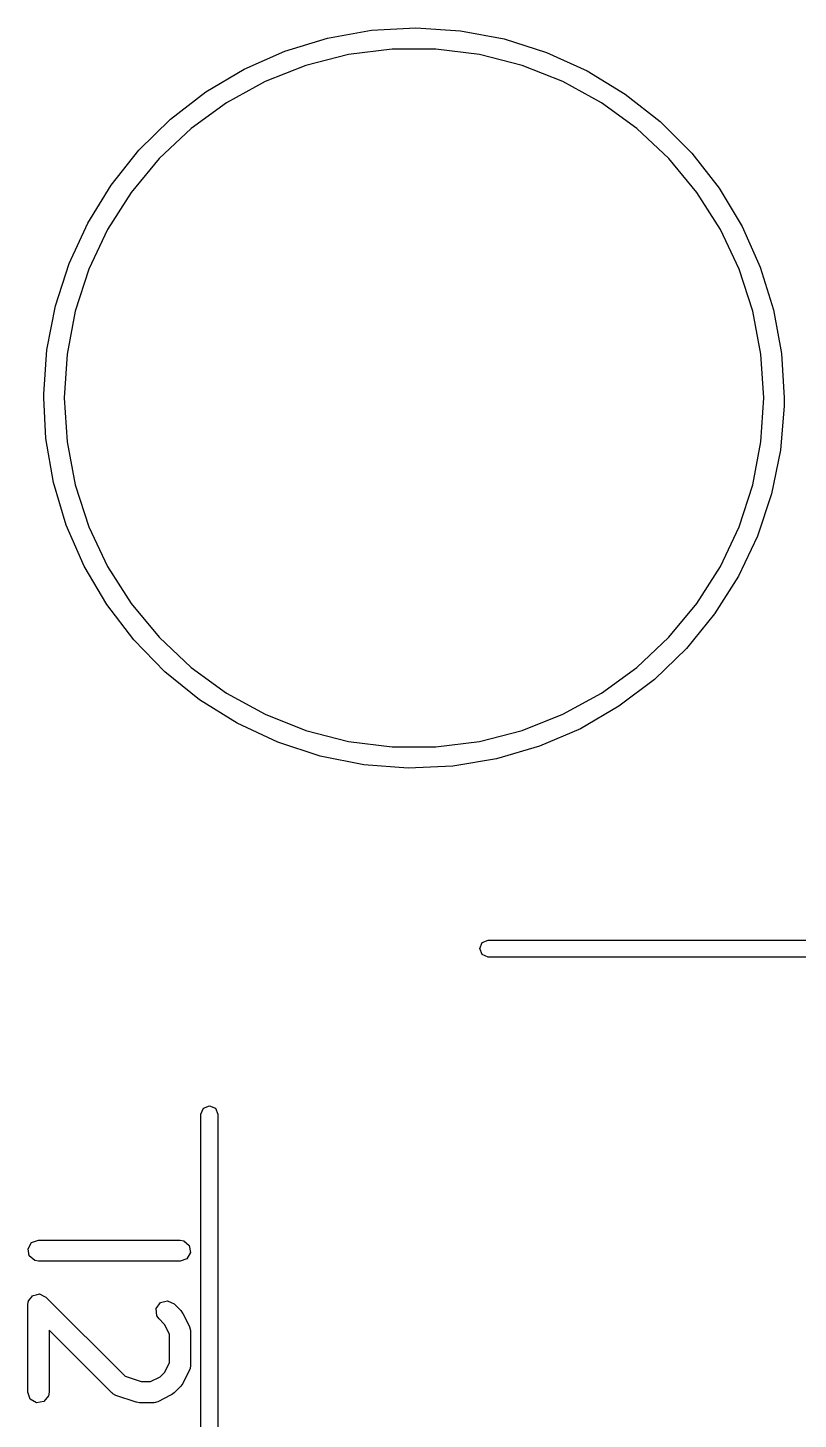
# Model space of a CAD drawing. Extents: x 83.3 to 116.7, y -117 to -83.3.
# Drawn here: x 83.27 to 88.71, y -93.21 to -83.39 of the extents above; entities that cross this region are included whole.
import ezdxf

# ---------------------------------------------------------------- set-up
doc = ezdxf.new("R2010")
doc.units = 0
doc.layers.add('BLACK', color=7, linetype='CONTINUOUS')

msp = doc.modelspace()

# ---------------------------------------------------------------- linework, layer by layer
at = {"layer": 'BLACK', "linetype": 'CONTINUOUS'}
for p, q in [((85.3895, -83.4573), (85.6994, -83.4023)), ((85.6994, -83.4023), (86.0137, -83.385)), ((86.0137, -83.385), (86.3277, -83.4056)), ((86.3277, -83.4056), (86.6371, -83.4638)), ((84.8006, -83.6763), (85.0885, -83.549)), ((85.0885, -83.549), (85.3895, -83.4573)), ((85.8449, -83.535), (85.5372, -83.5739)), ((86.1551, -83.535), (85.8449, -83.535)), ((86.4628, -83.5739), (86.1551, -83.535)), ((86.6371, -83.4638), (86.9371, -83.5587)), ((85.5372, -83.5739), (85.2368, -83.651)), ((86.7632, -83.651), (86.4628, -83.5739)), ((86.9371, -83.5587), (87.2236, -83.689)), ((84.5302, -83.8372), (84.8006, -83.6763)), ((85.2368, -83.651), (84.9484, -83.7652)), ((87.0516, -83.7652), (86.7632, -83.651)), ((87.2236, -83.689), (87.4924, -83.8527)), ((84.281, -84.0294), (84.5302, -83.8372)), ((84.9484, -83.7652), (84.6766, -83.9146)), ((87.3234, -83.9146), (87.0516, -83.7652)), ((84.6766, -83.9146), (84.4256, -84.0969)), ((87.5744, -84.0969), (87.3234, -83.9146)), ((87.4924, -83.8527), (87.7396, -84.0475)), ((84.0567, -84.2502), (84.281, -84.0294)), ((84.4256, -84.0969), (84.1995, -84.3093)), ((87.8005, -84.3093), (87.5744, -84.0969)), ((87.7396, -84.0475), (87.9615, -84.2707)), ((83.8605, -84.4964), (84.0567, -84.2502)), ((84.1995, -84.3093), (84.0018, -84.5482)), ((87.9982, -84.5482), (87.8005, -84.3093)), ((87.9615, -84.2707), (88.1551, -84.5188)), ((83.6954, -84.7643), (83.8605, -84.4964)), ((88.1551, -84.5188), (88.3174, -84.7885)), ((84.0018, -84.5482), (83.8356, -84.8101)), ((88.1644, -84.8101), (87.9982, -84.5482)), ((83.5636, -85.0501), (83.6954, -84.7643)), ((83.8356, -84.8101), (83.7036, -85.0908)), ((88.2964, -85.0908), (88.1644, -84.8101)), ((88.3174, -84.7885), (88.4462, -85.0757)), ((83.4672, -85.3497), (83.5636, -85.0501)), ((83.7036, -85.0908), (83.6077, -85.3858)), ((88.3923, -85.3858), (88.2964, -85.0908)), ((88.4462, -85.0757), (88.5395, -85.3762)), ((83.4074, -85.6587), (83.4672, -85.3497)), ((83.6077, -85.3858), (83.5496, -85.6904)), ((88.4504, -85.6904), (88.3923, -85.3858)), ((88.5395, -85.3762), (88.5961, -85.6858)), ((83.3851, -85.9726), (83.4074, -85.6587)), ((83.5496, -85.6904), (83.5301, -86)), ((88.4699, -86), (88.4504, -85.6904)), ((88.5961, -85.6858), (88.615, -86)), ((83.3865, -86), (83.3851, -85.9726)), ((83.4008, -86.287), (83.3865, -86)), ((83.5301, -86), (83.5496, -86.3096)), ((88.4504, -86.3096), (88.4699, -86)), ((88.615, -86), (88.6144, -86.0548)), ((88.6144, -86.0548), (88.5889, -86.3685)), ((83.4541, -86.5971), (83.4008, -86.287)), ((83.5496, -86.3096), (83.6077, -86.6142)), ((88.3923, -86.6142), (88.4504, -86.3096)), ((88.5889, -86.3685), (88.5259, -86.6768)), ((83.5443, -86.8987), (83.4541, -86.5971)), ((83.6077, -86.6142), (83.7036, -86.9092)), ((88.2964, -86.9092), (88.3923, -86.6142)), ((88.5259, -86.6768), (88.4263, -86.9754)), ((83.67, -87.1872), (83.5443, -86.8987)), ((83.7036, -86.9092), (83.8356, -87.1899)), ((88.1644, -87.1899), (88.2964, -86.9092)), ((88.4263, -86.9754), (88.2915, -87.2598)), ((83.8295, -87.4585), (83.67, -87.1872)), ((83.8356, -87.1899), (84.0018, -87.4518)), ((87.9982, -87.4518), (88.1644, -87.1899)), ((88.2915, -87.2598), (88.1236, -87.526)), ((84.0205, -87.7087), (83.8295, -87.4585)), ((84.0018, -87.4518), (84.1995, -87.6907)), ((87.8005, -87.6907), (87.9982, -87.4518)), ((88.1236, -87.526), (87.9249, -87.77)), ((84.2401, -87.9341), (84.0205, -87.7087)), ((84.1995, -87.6907), (84.4256, -87.9031)), ((87.5744, -87.9031), (87.8005, -87.6907)), ((87.9249, -87.77), (87.6983, -87.9885)), ((84.4852, -88.1316), (84.2401, -87.9341)), ((84.4256, -87.9031), (84.6766, -88.0854)), ((87.3234, -88.0854), (87.5744, -87.9031)), ((87.6983, -87.9885), (87.4471, -88.1781)), ((84.7522, -88.2981), (84.4852, -88.1316)), ((84.6766, -88.0854), (84.9484, -88.2348)), ((87.0516, -88.2348), (87.3234, -88.0854)), ((84.9484, -88.2348), (85.2368, -88.349)), ((86.7632, -88.349), (87.0516, -88.2348)), ((87.4471, -88.1781), (87.175, -88.3362)), ((85.0374, -88.4314), (84.7522, -88.2981)), ((85.2368, -88.349), (85.5372, -88.4261)), ((86.4628, -88.4261), (86.7632, -88.349)), ((87.175, -88.3362), (86.8858, -88.4604)), ((85.3364, -88.5294), (85.0374, -88.4314)), ((85.5372, -88.4261), (85.8449, -88.465)), ((86.1551, -88.465), (86.4628, -88.4261)), ((86.8858, -88.4604), (86.5838, -88.549)), ((85.6451, -88.5908), (85.3364, -88.5294)), ((85.8449, -88.465), (86.1551, -88.465)), ((86.5838, -88.549), (86.2733, -88.6007)), ((85.9589, -88.6147), (85.6451, -88.5908)), ((86.2733, -88.6007), (85.9589, -88.6147)), ((86.4826, -89.8476), (86.525, -89.83)), ((86.525, -89.83), (89.025, -89.83)), ((86.465, -89.89), (86.4826, -89.8476)), ((86.4826, -89.9324), (86.465, -89.89)), ((86.525, -89.95), (86.4826, -89.9324)), ((88.965, -89.95), (86.525, -89.95)), ((84.495, -91.06), (84.5126, -91.0176)), ((84.5126, -91.0176), (84.555, -91)), ((84.555, -91), (84.5974, -91.0176)), ((84.5974, -91.0176), (84.615, -91.06)), ((84.495, -94.94), (84.495, -91.06)), ((84.615, -91.06), (84.615, -94.94)), ((83.2738, -92.0108), (83.2994, -91.9664)), ((83.2994, -91.9664), (83.3476, -91.9488)), ((83.3476, -91.9488), (84.3476, -91.9488)), ((84.3476, -91.9488), (84.3733, -91.9533)), ((84.3733, -91.9533), (84.4126, -91.9863)), ((84.4126, -91.9863), (84.4215, -92.0368)), ((83.2827, -92.0613), (83.2738, -92.0108)), ((83.322, -92.0943), (83.2827, -92.0613)), ((83.3476, -92.0988), (83.322, -92.0943)), ((84.3476, -92.0988), (83.3476, -92.0988)), ((84.3958, -92.0813), (84.3476, -92.0988)), ((84.4215, -92.0368), (84.3958, -92.0813)), ((83.2726, -92.4048), (83.2755, -92.3886)), ((83.2752, -92.3853), (83.2763, -92.3837)), ((83.2755, -92.3886), (83.2752, -92.3853)), ((83.2763, -92.3837), (83.2771, -92.3791)), ((83.2771, -92.3791), (83.2917, -92.3618)), ((83.2917, -92.3618), (83.3046, -92.3433)), ((83.3046, -92.3433), (83.3079, -92.3424)), ((83.3079, -92.3424), (83.3101, -92.3398)), ((83.3101, -92.3398), (83.3324, -92.3359)), ((83.3324, -92.3359), (83.3542, -92.33)), ((83.3542, -92.33), (83.3573, -92.3315)), ((83.3573, -92.3315), (83.3606, -92.3309)), ((83.3606, -92.3309), (83.3802, -92.3422)), ((83.3802, -92.3422), (83.4007, -92.3517)), ((83.4007, -92.3517), (83.9596, -92.9106)), ((84.1799, -92.433), (84.2094, -92.3909)), ((84.2094, -92.3909), (84.2589, -92.3777)), ((84.2589, -92.3777), (84.3054, -92.3993)), ((83.2726, -93.0238), (83.2726, -92.4048)), ((84.1844, -92.4841), (84.1799, -92.433)), ((84.1993, -92.5054), (84.1844, -92.4841)), ((84.3054, -92.3993), (84.353, -92.447)), ((84.353, -92.447), (84.3659, -92.4653)), ((84.3659, -92.4653), (84.3671, -92.4665)), ((84.3671, -92.4665), (84.4147, -92.5617)), ((83.866, -93.0292), (83.4226, -92.5858)), ((83.4226, -92.5858), (83.4226, -93.0238)), ((84.2384, -92.5444), (84.1993, -92.5054)), ((84.2726, -92.6129), (84.2384, -92.5444)), ((84.4147, -92.5617), (84.4221, -92.5867)), ((84.4221, -92.5867), (84.4211, -92.591)), ((84.4211, -92.591), (84.4226, -92.5952)), ((84.2726, -92.8156), (84.2726, -92.6129)), ((84.4226, -92.5952), (84.4226, -92.8333)), ((84.208, -92.9146), (84.2384, -92.8841)), ((84.2384, -92.8841), (84.2726, -92.8156)), ((84.4147, -92.8669), (84.3671, -92.9621)), ((84.4152, -92.8624), (84.4147, -92.8669)), ((84.4181, -92.859), (84.4152, -92.8624)), ((84.4226, -92.8333), (84.4181, -92.859)), ((83.9596, -92.9106), (84.0741, -92.9488)), ((84.0741, -92.9488), (84.1394, -92.9488)), ((84.1394, -92.9488), (84.208, -92.9146)), ((84.353, -92.9816), (84.3054, -93.0292)), ((84.3537, -92.9801), (84.353, -92.9816)), ((84.3671, -92.9621), (84.3537, -92.9801)), ((83.2902, -93.072), (83.2726, -93.0238)), ((83.3346, -93.0977), (83.2902, -93.072)), ((83.4181, -93.0495), (83.3851, -93.0888)), ((83.4226, -93.0238), (83.4181, -93.0495)), ((83.8701, -93.0311), (83.866, -93.0292)), ((83.8724, -93.0349), (83.8701, -93.0311)), ((83.8953, -93.0473), (83.8724, -93.0349)), ((84.0382, -93.095), (83.8953, -93.0473)), ((84.2859, -93.0433), (84.1907, -93.0909)), ((84.287, -93.0421), (84.2859, -93.0433)), ((84.3054, -93.0292), (84.287, -93.0421)), ((83.3851, -93.0888), (83.3346, -93.0977)), ((84.0398, -93.0949), (84.0382, -93.095)), ((84.0619, -93.0988), (84.0398, -93.0949)), ((84.1571, -93.0988), (84.0619, -93.0988)), ((84.1614, -93.0973), (84.1571, -93.0988)), ((84.1657, -93.0983), (84.1614, -93.0973)), ((84.1907, -93.0909), (84.1657, -93.0983))]:
    msp.add_line(p, q, dxfattribs=at)

doc.saveas('drawing.dxf')
